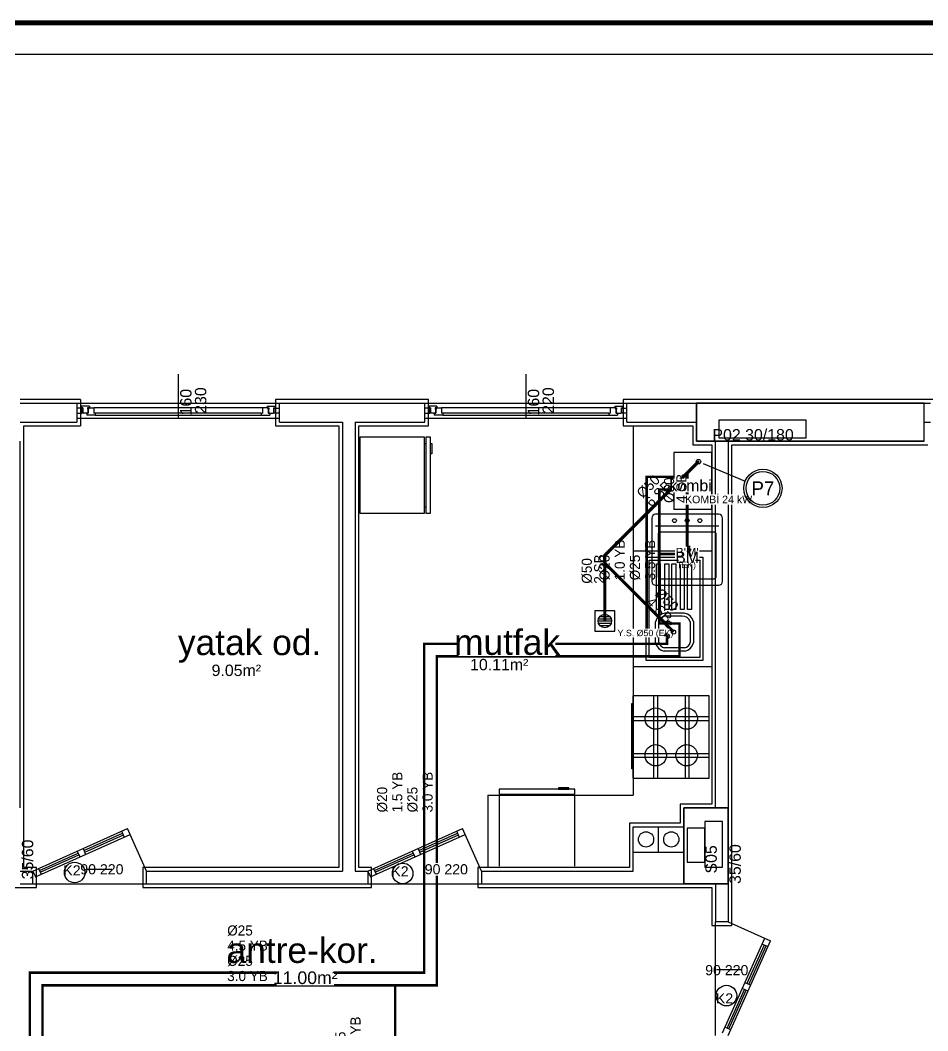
# Model space of a CAD drawing. Header units: centimetres. Extents: x -3962 to 31822, y -2 to 2802.
# Drawn here: x 10860 to 11578, y 2003 to 2802 of the extents above; entities that cross this region are included whole.
import ezdxf
from ezdxf.enums import TextEntityAlignment as Align

# ---------------------------------------------------------------- set-up
doc = ezdxf.new("R2010")
doc.units = ezdxf.units.CM
doc.linetypes.add('BASMA HATTI', pattern=[31, 25, -6])
doc.linetypes.add('PISSU HATTI', pattern=[26, 20, -6])
for name, color, linetype in [('ROTAS-CIHAZ', 135, 'CONTINUOUS'), ('ROTAS-MIMARI', 8, 'CONTINUOUS'), ('ROTAS-MIMARI-KOLON', 8, 'CONTINUOUS'), ('ROTAS-MIMARI-YAZI', 8, 'CONTINUOUS'), ('ROTAS-PAFTA', 7, 'CONTINUOUS'), ('ROTAS-PISSU-BORU-TAVANDAN', 6, 'PISSU HATTI'), ('ROTAS-PISSU-KOLONNO', 211, 'CONTINUOUS'), ('ROTAS-SICAKSU-BORU', 1, 'BASMA HATTI'), ('ROTAS-SOGUKSU-BORU', 5, 'CONTINUOUS'), ('ROTAS-TEFRIS', 15, 'CONTINUOUS')]:
    doc.layers.add(name, color=color, linetype=linetype)
doc.styles.add('ROTAS', font='arial.ttf')

# ---------------------------------------------------------------- blocks, each defined once
blk = doc.blocks.new('ROTAS-PIS-SU-CAP-SB')
for tag, p in [('PSCP_001', (0.833, 1.29)), ('PS_001', (0.833, 0.066))]:
    blk.add_attdef(tag, p, '', height=1)
blk = doc.blocks.new('ROTAS-YER-SUZGECI-PLAN')
for p, q in [((-6.67, 0), (6.67, 0)), ((-6.27, 2.27), (6.27, 2.27)), ((-4.89, 4.53), (4.89, 4.53)), ((-6.27, -2.27), (6.27, -2.27)), ((-4.89, -4.53), (4.89, -4.53))]:
    blk.add_line(p, q)
blk.add_lwpolyline([(-10, -10), (10, -10), (10, 10), (-10, 10)], close=True)
blk.add_circle((0, 0), 6.67)
blk = doc.blocks.new('ROTAS-PIS-SU-KOLON')
h = blk.add_hatch(color=256)
h.dxf.hatch_style = 1
h.paths.add_polyline_path([(1.5, 0), (1.5, 0.4), (1.3, 0.8), (1.1, 1.1), (0.8, 1.3), (0.4, 1.5), (0, 1.5), (-0.4, 1.5), (-0.8, 1.3), (-1.1, 1.1), (-1.3, 0.8), (-1.5, 0.4), (-1.5, 0), (-1.5, -0.4), (-1.3, -0.8), (-1.1, -1.1), (-0.8, -1.3), (-0.4, -1.5), (0, -1.5), (0.4, -1.5), (0.8, -1.3), (1.1, -1.1), (1.3, -0.8), (1.5, -0.4)])
blk.add_circle((0, 0), 3.5)
blk = doc.blocks.new('ROTAS-KURESEL-VANA')
for p, q in [((0, 3.1), (0, 8)), ((0, 8), (5.4, 8))]:
    blk.add_line(p, q)
for points in [[(-9, 5.8), (-9, -5), (0, 0.4)], [(9, 5.8), (9, -5), (0, 0.4)]]:
    blk.add_lwpolyline(points, close=True)
blk.add_circle((0, 0.4), 2.71)
blk.add_attdef('CAP', text='', height=10).set_placement((-1.1, 0), align=Align.CENTER)
blk = doc.blocks.new('ROTAS-TEMIZ-SU-CAP-MB')
for tag, p in [('SOCP_001', (0.833, 4.917)), ('SO_001', (0.833, 3.417)), ('SCCP_001', (0.833, 1.917)), ('SC_001', (0.833, 0.417))]:
    blk.add_attdef(tag, p, '', height=1)
blk = doc.blocks.new('ROTAS-KOLON-NO-PIS-SU')
for radius in [27.5, 24.3]:
    blk.add_circle((0, 0), radius)
blk.add_attdef('K', text='', height=20).set_placement((0, 0), align=Align.MIDDLE_CENTER)

msp = doc.modelspace()

# ---------------------------------------------------------------- linework, layer by layer
at = {"layer": 'ROTAS-MIMARI'}
for p, q in [((10985.41, 2522.15), (10985.41, 2487.42)), ((11260.41, 2522.15), (11260.41, 2487.42)), ((10908.23, 2502.24), (10860.41, 2502.24)), ((10908.41, 2481.24), (10908.41, 2502.24)), ((11183.41, 2502.24), (11062.41, 2502.24)), ((11062.41, 2502.24), (11062.41, 2481.24)), ((11183.41, 2481.24), (11183.41, 2502.24)), ((11395.41, 2502.24), (11337.41, 2502.24)), ((11337.41, 2502.24), (11337.41, 2481.24)), ((11575.41, 2502.24), (11395.41, 2502.24)), ((11583.41, 2502.24), (11575.41, 2502.24)), ((10860.41, 2499.24), (10905.23, 2499.24)), ((10905.41, 2484.24), (10905.41, 2499.24)), ((10905.41, 2484.24), (10905.41, 2499.24)), ((10905.41, 2499.24), (11065.41, 2499.24)), ((10909.41, 2495.23), (10905.41, 2495.23)), ((10908.71, 2496.83), (10908.71, 2495.43)), ((10915.11, 2496.83), (10908.71, 2496.83)), ((10909.91, 2495.43), (10908.71, 2495.43)), ((10909.41, 2491.23), (10909.41, 2495.23)), ((10909.91, 2495.43), (10909.91, 2491.23)), ((10913.61, 2495.43), (10913.61, 2494.43)), ((10915.11, 2495.43), (10913.61, 2495.43)), ((10913.91, 2494.43), (10913.61, 2494.43)), ((10913.91, 2494.43), (10913.91, 2491.23)), ((10914.21, 2495.43), (10918.61, 2495.43)), ((10914.21, 2495.43), (10914.21, 2494.93)), ((10914.51, 2494.93), (10914.21, 2494.93)), ((10914.51, 2494.43), (10914.21, 2494.43)), ((10914.21, 2494.43), (10914.21, 2491.23)), ((10914.51, 2494.93), (10914.51, 2494.43)), ((10915.11, 2496.83), (10915.11, 2495.43)), ((11052.21, 2495.43), (10918.61, 2495.43)), ((10918.61, 2495.43), (10918.61, 2491.23)), ((11056.61, 2495.43), (11052.21, 2495.43)), ((11052.21, 2495.43), (11052.21, 2491.23)), ((11055.71, 2496.83), (11055.71, 2495.43)), ((11055.71, 2496.83), (11062.11, 2496.83)), ((11055.71, 2495.43), (11057.21, 2495.43)), ((11056.31, 2494.93), (11056.61, 2494.93)), ((11056.31, 2494.93), (11056.31, 2494.43)), ((11056.31, 2494.43), (11056.61, 2494.43)), ((11056.61, 2495.43), (11056.61, 2494.93)), ((11056.61, 2494.43), (11056.61, 2491.23)), ((11056.91, 2494.43), (11056.91, 2491.23)), ((11056.91, 2494.43), (11057.21, 2494.43)), ((11057.21, 2495.43), (11057.21, 2494.43)), ((11060.91, 2495.43), (11060.91, 2491.23)), ((11060.91, 2495.43), (11062.11, 2495.43)), ((11061.41, 2495.23), (11065.41, 2495.23)), ((11061.41, 2491.23), (11061.41, 2495.23)), ((11062.11, 2496.83), (11062.11, 2495.43)), ((11065.41, 2499.24), (11180.41, 2499.24)), ((11065.41, 2484.24), (11065.41, 2499.24)), ((11180.41, 2484.24), (11180.41, 2499.24)), ((11180.41, 2484.24), (11180.41, 2499.24)), ((11180.41, 2499.24), (11340.41, 2499.24)), ((11184.41, 2495.23), (11180.41, 2495.23)), ((11183.71, 2496.83), (11183.71, 2495.43)), ((11190.11, 2496.83), (11183.71, 2496.83)), ((11184.91, 2495.43), (11183.71, 2495.43)), ((11184.41, 2491.23), (11184.41, 2495.23)), ((11184.91, 2495.43), (11184.91, 2491.23)), ((11188.61, 2495.43), (11188.61, 2494.43)), ((11190.11, 2495.43), (11188.61, 2495.43)), ((11188.91, 2494.43), (11188.61, 2494.43)), ((11188.91, 2494.43), (11188.91, 2491.23)), ((11189.21, 2495.43), (11193.61, 2495.43)), ((11189.21, 2495.43), (11189.21, 2494.93)), ((11189.51, 2494.93), (11189.21, 2494.93)), ((11189.51, 2494.43), (11189.21, 2494.43)), ((11189.21, 2494.43), (11189.21, 2491.23)), ((11189.51, 2494.93), (11189.51, 2494.43)), ((11190.11, 2496.83), (11190.11, 2495.43)), ((11327.21, 2495.43), (11193.61, 2495.43)), ((11193.61, 2495.43), (11193.61, 2491.23)), ((11331.61, 2495.43), (11327.21, 2495.43)), ((11327.21, 2495.43), (11327.21, 2491.23)), ((11330.71, 2496.83), (11330.71, 2495.43)), ((11330.71, 2496.83), (11337.11, 2496.83)), ((11330.71, 2495.43), (11332.21, 2495.43)), ((11331.31, 2494.93), (11331.61, 2494.93)), ((11331.31, 2494.93), (11331.31, 2494.43)), ((11331.31, 2494.43), (11331.61, 2494.43)), ((11331.61, 2495.43), (11331.61, 2494.93)), ((11331.61, 2494.43), (11331.61, 2491.23)), ((11331.91, 2494.43), (11331.91, 2491.23)), ((11331.91, 2494.43), (11332.21, 2494.43)), ((11332.21, 2495.43), (11332.21, 2494.43)), ((11335.91, 2495.43), (11335.91, 2491.23)), ((11335.91, 2495.43), (11337.11, 2495.43)), ((11336.41, 2495.23), (11340.41, 2495.23)), ((11336.41, 2491.23), (11336.41, 2495.23)), ((11337.11, 2496.83), (11337.11, 2495.43)), ((11340.41, 2499.24), (11395.41, 2499.24)), ((11340.41, 2484.24), (11340.41, 2499.24)), ((11340.41, 2484.24), (11340.41, 2499.24)), ((11575.41, 2499.24), (11580.41, 2499.24)), ((10905.41, 2491.23), (10909.41, 2491.23)), ((10905.41, 2487.42), (11065.41, 2487.42)), ((10913.91, 2491.23), (10909.91, 2491.23)), ((10913.01, 2491.23), (10914.21, 2491.23)), ((10913.01, 2491.23), (10913.01, 2489.83)), ((10919.81, 2489.83), (10913.01, 2489.83)), ((10919.81, 2491.23), (10918.61, 2491.23)), ((11051.01, 2491.23), (10919.81, 2491.23)), ((10919.81, 2491.23), (10919.81, 2489.83)), ((10919.81, 2489.83), (11051.01, 2489.83)), ((11051.01, 2491.23), (11051.01, 2489.83)), ((11051.01, 2491.23), (11052.21, 2491.23)), ((11051.01, 2489.83), (11057.81, 2489.83)), ((11057.81, 2491.23), (11056.61, 2491.23)), ((11056.91, 2491.23), (11060.91, 2491.23)), ((11057.81, 2491.23), (11057.81, 2489.83)), ((11065.41, 2491.23), (11061.41, 2491.23)), ((11180.41, 2491.23), (11184.41, 2491.23)), ((11180.41, 2487.42), (11340.41, 2487.42)), ((11188.91, 2491.23), (11184.91, 2491.23)), ((11188.01, 2491.23), (11189.21, 2491.23)), ((11188.01, 2491.23), (11188.01, 2489.83)), ((11194.81, 2489.83), (11188.01, 2489.83)), ((11194.81, 2491.23), (11193.61, 2491.23)), ((11326.01, 2491.23), (11194.81, 2491.23)), ((11194.81, 2491.23), (11194.81, 2489.83)), ((11194.81, 2489.83), (11326.01, 2489.83)), ((11326.01, 2491.23), (11326.01, 2489.83)), ((11326.01, 2491.23), (11327.21, 2491.23)), ((11326.01, 2489.83), (11332.81, 2489.83)), ((11332.81, 2491.23), (11331.61, 2491.23)), ((11331.91, 2491.23), (11335.91, 2491.23)), ((11332.81, 2491.23), (11332.81, 2489.83)), ((11340.41, 2491.23), (11336.41, 2491.23)), ((10860.41, 2484.24), (10905.23, 2484.24)), ((10863.41, 2481.24), (10908.23, 2481.24)), ((10863.41, 2466.24), (10863.41, 2481.24)), ((11062.41, 2481.24), (11112.41, 2481.24)), ((11065.41, 2484.24), (11115.41, 2484.24)), ((11112.41, 2481.24), (11112.41, 2132.24)), ((11115.41, 2484.24), (11115.41, 2129.24)), ((11125.41, 2484.24), (11125.41, 2129.24)), ((11125.41, 2484.24), (11180.41, 2484.24)), ((11128.41, 2132.24), (11128.41, 2481.24)), ((11128.41, 2481.24), (11183.41, 2481.24)), ((11337.41, 2481.24), (11392.41, 2481.24)), ((11340.41, 2484.24), (11395.41, 2484.24)), ((11345.41, 2481.24), (11345.41, 2189.24)), ((11392.41, 2481.24), (11392.41, 2466.24)), ((11575.41, 2484.24), (11580.41, 2484.24)), ((10860.41, 2179.24), (10860.41, 2469.24)), ((11180.22, 2472.23), (11129.07, 2472.23)), ((11129.07, 2472.23), (11129.07, 2412.23)), ((11180.22, 2412.23), (11180.22, 2472.23)), ((11181.21, 2472.23), (11181.2, 2412.23)), ((11185.06, 2472.23), (11181.21, 2472.23)), ((11185.05, 2412.23), (11185.06, 2472.23)), ((11410.41, 2469.24), (11400.41, 2469.24)), ((11410.41, 2179.24), (11410.41, 2469.24)), ((11420.41, 2469.24), (11420.41, 2179.24)), ((10863.41, 2177.24), (10863.41, 2466.24)), ((11180.22, 2467.23), (11181.21, 2467.23)), ((11185.05, 2467.46), (11186.14, 2467.46)), ((11185.05, 2459.15), (11185.05, 2467.46)), ((11186.14, 2467.46), (11186.14, 2459.15)), ((11392.41, 2466.24), (11397.41, 2466.24)), ((11397.41, 2466.24), (11407.41, 2466.24)), ((11407.41, 2466.24), (11407.41, 2182.24)), ((11423.41, 2179.24), (11423.41, 2466.24)), ((11423.41, 2466.24), (11578.41, 2466.24)), ((11186.14, 2459.15), (11185.05, 2459.15)), ((11377.41, 2460.15), (11377.41, 2415.15)), ((11407.41, 2460.15), (11377.41, 2460.15)), ((11407.41, 2415.15), (11407.41, 2460.15)), ((11376.12, 2435.16), (11376.12, 2440.15)), ((11376.12, 2440.15), (11377.41, 2440.15)), ((11377.41, 2435.16), (11376.12, 2435.16)), ((11180.22, 2417.23), (11181.2, 2417.23)), ((11407.41, 2415.15), (11377.41, 2415.15)), ((11129.07, 2412.23), (11180.22, 2412.23)), ((11181.2, 2412.23), (11185.05, 2412.23)), ((11345.41, 2382.54), (11407.41, 2382.54)), ((11355.49, 2295.73), (11355.49, 2377.54)), ((11355.49, 2377.54), (11400.49, 2377.54)), ((11357.99, 2298.23), (11357.99, 2375.04)), ((11357.99, 2375.04), (11397.99, 2375.04)), ((11397.99, 2375.04), (11397.99, 2298.23)), ((11400.49, 2377.54), (11400.49, 2295.73)), ((11363.7, 2336.15), (11363.7, 2372.18)), ((11363.7, 2372.18), (11366.7, 2372.18)), ((11366.7, 2372.18), (11366.7, 2336.15)), ((11370.45, 2336.15), (11370.45, 2372.18)), ((11370.45, 2372.18), (11373.45, 2372.18)), ((11373.45, 2372.18), (11373.45, 2336.15)), ((11376.01, 2336.15), (11376.01, 2372.18)), ((11376.01, 2372.18), (11379.01, 2372.18)), ((11379.01, 2372.18), (11379.01, 2336.15)), ((11382.75, 2336.15), (11382.75, 2372.18)), ((11382.75, 2372.18), (11385.75, 2372.18)), ((11385.75, 2372.18), (11385.75, 2336.15)), ((11388.32, 2336.15), (11388.32, 2372.18)), ((11388.32, 2372.18), (11391.32, 2372.18)), ((11391.32, 2372.18), (11391.32, 2336.15)), ((11366.7, 2336.15), (11363.7, 2336.15)), ((11385.72, 2333.22), (11370.3, 2333.22)), ((11373.45, 2336.15), (11370.45, 2336.15)), ((11379.01, 2336.15), (11376.01, 2336.15)), ((11385.75, 2336.15), (11382.75, 2336.15)), ((11391.32, 2336.15), (11388.32, 2336.15)), ((11362.99, 2310.02), (11362.99, 2326.39)), ((11365.49, 2310.26), (11365.49, 2326.15)), ((11384, 2330.72), (11370.3, 2330.72)), ((11390.49, 2326.33), (11390.49, 2310.07)), ((11392.99, 2326.62), (11392.99, 2309.79)), ((11386.09, 2303.23), (11369.94, 2303.23)), ((11385.87, 2305.73), (11370.15, 2305.73)), ((11400.49, 2295.73), (11355.49, 2295.73)), ((11397.99, 2298.23), (11357.99, 2298.23)), ((11407.41, 2290.73), (11345.41, 2290.73)), ((11344.12, 2220), (11344.13, 2261.76)), ((11344.13, 2261.76), (11345.42, 2261.76)), ((11345.41, 2202.86), (11345.42, 2267.86)), ((11405.42, 2267.86), (11345.42, 2267.86)), ((11361.51, 2267.86), (11361.5, 2202.86)), ((11364.51, 2267.86), (11364.5, 2202.86)), ((11386.32, 2267.86), (11386.32, 2202.86)), ((11389.32, 2267.86), (11389.32, 2202.86)), ((11405.41, 2202.86), (11405.42, 2267.86)), ((11345.41, 2251.43), (11405.41, 2251.44)), ((11345.41, 2248.43), (11405.41, 2248.44)), ((11345.41, 2222.29), (11405.41, 2222.28)), ((11344.12, 2210), (11344.12, 2220)), ((11345.41, 2219.29), (11405.41, 2219.28)), ((11345.41, 2210), (11344.12, 2210)), ((11345.41, 2202.86), (11405.41, 2202.86)), ((11230.41, 2189.24), (11345.41, 2189.24)), ((11230.41, 2189.24), (11230.41, 2132.24)), ((11239.23, 2189.24), (11239.22, 2133.08)), ((11299.23, 2194.06), (11239.23, 2194.07)), ((11239.23, 2194.07), (11239.23, 2190.22)), ((11239.23, 2190.22), (11299.23, 2190.21)), ((11299.23, 2189.23), (11239.23, 2189.24)), ((11244.23, 2189.24), (11244.23, 2190.22)), ((11294.46, 2195.15), (11286.15, 2195.15)), ((11286.15, 2195.15), (11286.15, 2194.07)), ((11286.15, 2194.07), (11294.46, 2194.07)), ((11294.23, 2189.23), (11294.23, 2190.21)), ((11294.46, 2194.07), (11294.46, 2195.15)), ((11299.22, 2133.08), (11299.23, 2189.23)), ((11299.23, 2190.21), (11299.23, 2194.06)), ((11407.41, 2182.24), (11382.41, 2182.24)), ((11382.41, 2182.24), (11382.41, 2167.24)), ((10863.41, 2132.24), (10863.41, 2177.24)), ((11423.41, 2119.24), (11423.41, 2179.24)), ((11382.41, 2167.24), (11342.41, 2167.24)), ((11342.41, 2167.24), (11342.41, 2164.24)), ((10870.41, 2129.24), (10945.29, 2162.88)), ((10872.46, 2124.68), (10947.34, 2158.32)), ((10910.8, 2145.6), (10941.4, 2159.35)), ((10911.45, 2144.16), (10942.05, 2157.91)), ((10942.78, 2156.27), (10940.73, 2160.83)), ((10960.41, 2129.24), (10945.29, 2162.88)), ((11135.41, 2129.24), (11210.29, 2162.88)), ((11137.46, 2124.68), (11212.34, 2158.32)), ((11175.8, 2145.6), (11206.4, 2159.35)), ((11176.45, 2144.16), (11207.05, 2157.91)), ((11207.78, 2156.27), (11205.73, 2160.83)), ((11225.41, 2129.24), (11210.29, 2162.88)), ((11342.41, 2164.24), (11342.41, 2132.24)), ((11345.41, 2129.24), (11345.41, 2164.24)), ((11345.41, 2164.24), (11385.41, 2164.24)), ((11345.41, 2164.24), (11385.41, 2164.24)), ((11345.41, 2164.24), (11385.41, 2164.24)), ((11345.41, 2164.24), (11385.41, 2164.24)), ((11345.41, 2164.24), (11385.41, 2164.24)), ((11365.41, 2144.24), (11365.41, 2164.24)), ((10875.64, 2129.8), (10906.24, 2143.55)), ((10876.29, 2128.36), (10906.89, 2142.11)), ((10905.57, 2145.03), (10907.62, 2140.47)), ((10910.13, 2147.08), (10912.18, 2142.52)), ((11140.64, 2129.8), (11171.24, 2143.55)), ((11141.29, 2128.36), (11171.89, 2142.11)), ((11170.57, 2145.03), (11172.62, 2140.47)), ((11175.13, 2147.08), (11177.18, 2142.52)), ((11345.41, 2144.24), (11385.41, 2144.24)), ((11345.41, 2144.24), (11385.41, 2144.24)), ((10860.41, 2129.24), (10870.41, 2129.24)), ((10873.41, 2132.24), (10863.41, 2132.24)), ((10870.41, 2119.24), (10870.41, 2129.24)), ((10870.41, 2129.24), (10872.46, 2124.68)), ((10873.41, 2116.24), (10873.41, 2132.24)), ((10874.97, 2131.29), (10877.02, 2126.72)), ((10913.62, 2130.85), (10932.94, 2130.85)), ((11112.41, 2132.24), (10957.41, 2132.24)), ((10957.41, 2132.24), (10957.41, 2116.24)), ((10960.41, 2129.24), (11115.41, 2129.24)), ((10960.41, 2119.24), (10960.41, 2129.24)), ((11125.41, 2129.24), (11135.41, 2129.24)), ((11138.41, 2132.24), (11128.41, 2132.24)), ((11135.41, 2129.24), (11135.41, 2119.24)), ((11135.41, 2129.24), (11137.46, 2124.68)), ((11138.41, 2116.24), (11138.41, 2132.24)), ((11139.97, 2131.29), (11142.02, 2126.72)), ((11186.1, 2130.85), (11205.42, 2130.85)), ((11342.41, 2132.24), (11222.41, 2132.24)), ((11222.41, 2132.24), (11222.41, 2116.24)), ((11225.41, 2129.24), (11345.41, 2129.24)), ((11225.41, 2129.24), (11225.41, 2119.24)), ((10860.41, 2119.24), (10870.41, 2119.24)), ((10870.41, 2119.24), (10960.41, 2119.24)), ((10960.41, 2119.24), (11135.41, 2119.24)), ((11135.41, 2119.24), (11225.41, 2119.24)), ((11225.41, 2119.24), (11385.41, 2119.24)), ((11410.41, 2119.24), (11410.41, 2089.24)), ((11420.41, 2119.24), (11420.41, 2089.24)), ((11423.41, 2086.24), (11423.41, 2119.24)), ((10812.41, 2116.24), (10873.41, 2116.24)), ((10957.41, 2116.24), (11138.41, 2116.24)), ((11222.41, 2116.24), (11382.41, 2116.24)), ((11382.41, 2116.24), (11407.41, 2116.24)), ((11407.41, 2116.24), (11407.41, 2086.24)), ((11407.41, 2086.24), (11423.41, 2086.24)), ((11420.41, 2089.24), (11410.41, 2089.24)), ((11410.41, 1999.24), (11410.41, 2089.24)), ((11420.41, 2089.24), (11454.06, 2074.12)), ((11415.85, 2001.29), (11449.5, 2076.17)), ((11420.41, 1999.24), (11454.06, 2074.12)), ((11435.34, 2040.27), (11449.08, 2070.87)), ((11436.78, 2039.62), (11450.52, 2070.22)), ((11447.45, 2071.61), (11452.01, 2069.56)), ((11430.63, 2051.09), (11411.31, 2051.09)), ((11438.26, 2038.96), (11433.7, 2041.01)), ((11419.54, 2005.11), (11433.29, 2035.71)), ((11420.98, 2004.46), (11434.73, 2035.06)), ((11436.21, 2034.4), (11431.65, 2036.45)), ((11422.46, 2003.8), (11417.9, 2005.85))]:
    msp.add_line(p, q, dxfattribs=at)
for points in [[(11575.41, 2469.24), (11395.41, 2469.24), (11395.41, 2499.24)], [(11395.41, 2499.24), (11575.41, 2499.24)], [(11575.41, 2469.24), (11575.41, 2499.24)], [(11370.3, 2333.22), (11367.7, 2332.49), (11365.51, 2331.02), (11363.89, 2328.94), (11362.99, 2326.39)], [(11392.99, 2326.62), (11392.05, 2329.09), (11390.43, 2331.1), (11388.27, 2332.52), (11385.72, 2333.22)], [(11370.58, 2330.74), (11368.8, 2330.25), (11367.29, 2329.26), (11366.16, 2327.86), (11365.49, 2326.15)], [(11390.49, 2326.33), (11389.58, 2328.3), (11388.08, 2329.77), (11386.16, 2330.61), (11384, 2330.72)], [(11362.99, 2310.02), (11363.85, 2307.55), (11365.38, 2305.52), (11367.45, 2304.03), (11369.94, 2303.23)], [(11365.49, 2310.26), (11366.1, 2308.64), (11367.14, 2307.3), (11368.51, 2306.3), (11370.15, 2305.73)], [(11385.87, 2305.73), (11387.47, 2306.28), (11388.82, 2307.23), (11389.85, 2308.52), (11390.49, 2310.07)], [(11386.09, 2303.23), (11388.52, 2304.01), (11390.56, 2305.44), (11392.09, 2307.4), (11392.99, 2309.79)], [(11385.41, 2119.24), (11385.41, 2179.24)], [(11385.41, 2179.24), (11420.41, 2179.24)], [(11420.41, 2179.24), (11420.41, 2119.24)], [(11420.41, 2119.24), (11385.41, 2119.24)]]:
    msp.add_lwpolyline(points, dxfattribs=at)
for centre, radius in [((11377.22, 2318.34), 1.68), ((11363.19, 2249.86), 8.48), ((11387.64, 2249.86), 8.48), ((11363.19, 2220.86), 8.48), ((11387.64, 2220.86), 8.48), ((11355.47, 2154.35), 6.03), ((11375.47, 2154.35), 6.03), ((10903.48, 2128.16), 8.14), ((11162.96, 2127.41), 8.14), ((11419.1, 2030.84), 8.14)]:
    msp.add_circle(centre, radius, dxfattribs=at)
at = {"layer": 'ROTAS-MIMARI-KOLON'}
for points in [[(11575.41, 2499.24), (11395.41, 2499.24), (11395.41, 2469.24), (11575.41, 2469.24), (11575.41, 2499.24)], [(11413.08, 2471.75), (11482.06, 2471.75), (11482.06, 2485.72), (11413.08, 2485.72), (11413.08, 2471.75)], [(11420.41, 2179.24), (11385.41, 2179.24), (11385.41, 2119.24), (11420.41, 2119.24), (11420.41, 2179.24)], [(11416.05, 2132.49), (11416.05, 2168.61), (11402.08, 2168.61), (11402.08, 2132.49), (11416.05, 2132.49)], [(11401.99, 2136.21), (11401.99, 2163.23), (11388.03, 2163.23), (11388.03, 2136.21), (11401.99, 2136.21)]]:
    msp.add_lwpolyline(points, dxfattribs=at)
at = {"layer": 'ROTAS-PAFTA'}
for points, const_width in [([(10000, 0), (12500, 0), (12500, 2800), (10000, 2800)], 4), ([(10025, 25), (12475, 25), (12475, 2775), (10025, 2775)], 1)]:
    msp.add_lwpolyline(points, close=True, dxfattribs=dict(at, const_width=const_width))
at = {"layer": 'ROTAS-PISSU-BORU-TAVANDAN', "const_width": 2.5}
for points in [[(11387.99, 2443.99), (11397, 2453)], [(11322.91, 2372.66), (11322.91, 2378.91), (11387.99, 2443.99)], [(11387.99, 2383.34), (11387.99, 2443.99)], [(11322.91, 2327.02), (11322.91, 2372.66)], [(11377.22, 2318.34), (11322.91, 2372.66)]]:
    msp.add_lwpolyline(points, dxfattribs=at)
at = {"layer": 'ROTAS-PISSU-KOLONNO'}
msp.add_line((11400.7, 2451.47), (11433.96, 2437.69), dxfattribs=at)
at = {"layer": 'ROTAS-SICAKSU-BORU', "const_width": 2}
msp.add_lwpolyline([(11377, 2441), (11356, 2441), (11356, 2315), (11372, 2315), (11372, 2309), (11180, 2309), (11180, 2049), (10868, 2049), (10868, 1997)], dxfattribs=at)
at = {"layer": 'ROTAS-SOGUKSU-BORU', "const_width": 2}
for points in [[(11377, 2431), (11366, 2431), (11366, 2325), (11382, 2325), (11382, 2299), (11190, 2299), (11190, 2039), (10878, 2039), (10878, 1987)], [(11389, 2384), (11389, 2380), (11366, 2380)], [(11205, 1912), (11157, 1912), (11157, 2039)]]:
    msp.add_lwpolyline(points, dxfattribs=at)
at = {"layer": 'ROTAS-TEFRIS'}
msp.add_line((11362.99, 2402.34), (11412.99, 2402.34), dxfattribs=at)
for points in [[(11412.99, 2355.34), (11414.14, 2355.57), (11415.11, 2356.22), (11415.76, 2357.2), (11415.99, 2358.34), (11415.99, 2408.34), (11415.76, 2409.49), (11415.11, 2410.47), (11414.14, 2411.12), (11412.99, 2411.34), (11362.99, 2411.34), (11361.84, 2411.12), (11360.87, 2410.47), (11360.22, 2409.49), (11359.99, 2408.34), (11359.99, 2358.34), (11360.22, 2357.2), (11360.87, 2356.22), (11361.84, 2355.57), (11362.99, 2355.34)], [(11408.99, 2360.34), (11409.75, 2360.5), (11410.4, 2360.93), (11410.84, 2361.58), (11410.99, 2362.34), (11410.99, 2395.34), (11410.84, 2396.11), (11410.4, 2396.76), (11409.75, 2397.19), (11408.99, 2397.34), (11366.99, 2397.34), (11366.22, 2397.19), (11365.57, 2396.76), (11365.14, 2396.11), (11364.99, 2395.34), (11364.99, 2362.34), (11365.14, 2361.58), (11365.57, 2360.93), (11366.22, 2360.5), (11366.99, 2360.34)]]:
    msp.add_lwpolyline(points, close=True, dxfattribs=at)
for centre in [(11377.99, 2406.34), (11387.99, 2406.34), (11397.99, 2406.34)]:
    msp.add_circle(centre, 1.5, dxfattribs=at)

# ---------------------------------------------------------------- block references
at = {"layer": 'ROTAS-TEFRIS', "xscale": 0.5, "yscale": 0.5}
msp.add_blockref('ROTAS-PIS-SU-KOLON', (11397, 2453), dxfattribs=at)
at = {"layer": 'ROTAS-TEFRIS'}
ref = msp.add_blockref('ROTAS-KOLON-NO-PIS-SU', (11447.93, 2431.9), dxfattribs=dict(at, xscale=0.55, yscale=0.55))
ref.add_attrib('K', 'P7', dxfattribs={"height": 11}).set_placement((11447.93, 2431.9), align=Align.MIDDLE_CENTER)
ref = msp.add_blockref('ROTAS-TEMIZ-SU-CAP-MB', (11366, 2352.5), dxfattribs=dict(at, xscale=8, yscale=8, rotation=90))
ref.add_attrib('SCCP_001', 'Ø25', (11350.67, 2359.17), dxfattribs={"height": 8, "rotation": 90})
ref.add_attrib('SC_001', '3.5 YB', (11362.67, 2359.17), dxfattribs={"height": 8, "rotation": 90})
ref.add_attrib('SO_001', '1.0 YB', (11338.67, 2359.17), dxfattribs={"height": 8, "rotation": 90})
ref.add_attrib('SOCP_001', 'Ø20', (11326.67, 2359.17), dxfattribs={"height": 8, "rotation": 90})
ref = msp.add_blockref('ROTAS-PIS-SU-CAP-SB', (11322.91, 2349.84), dxfattribs=dict(at, xscale=8, yscale=8, rotation=90))
ref.add_attrib('PSCP_001', 'Ø50', (11312.59, 2356.5), dxfattribs={"height": 8, "rotation": 90})
ref.add_attrib('PS_001', '2 SB', (11322.39, 2356.5), dxfattribs={"height": 8, "rotation": 90})
ref = msp.add_blockref('ROTAS-PIS-SU-CAP-SB', (11350.07, 2345.5), dxfattribs=dict(at, xscale=8, yscale=8, rotation=-44.999999999984624))
ref.add_attrib('PSCP_001', 'Ø50', (11362.08, 2348.08), dxfattribs={"height": 8, "rotation": 315})
ref.add_attrib('PS_001', '4 SB', (11355.15, 2341.16), dxfattribs={"height": 8, "rotation": 315})
ref = msp.add_blockref('ROTAS-TEMIZ-SU-CAP-MB', (11190, 2169), dxfattribs=dict(at, xscale=8, yscale=8, rotation=90))
ref.add_attrib('SCCP_001', 'Ø25', (11174.67, 2175.67), dxfattribs={"height": 8, "rotation": 90})
ref.add_attrib('SC_001', '3.0 YB', (11186.67, 2175.67), dxfattribs={"height": 8, "rotation": 90})
ref.add_attrib('SO_001', '1.5 YB', (11162.67, 2175.67), dxfattribs={"height": 8, "rotation": 90})
ref.add_attrib('SOCP_001', 'Ø20', (11150.67, 2175.67), dxfattribs={"height": 8, "rotation": 90})
ref = msp.add_blockref('ROTAS-TEMIZ-SU-CAP-MB', (11017.5, 2039), dxfattribs=dict(at, xscale=8, yscale=8))
ref.add_attrib('SCCP_001', 'Ø25', (11024.17, 2054.33), dxfattribs={"height": 8})
ref.add_attrib('SC_001', '3.0 YB', (11024.17, 2042.33), dxfattribs={"height": 8})
ref.add_attrib('SO_001', '4.5 YB', (11024.17, 2066.33), dxfattribs={"height": 8})
ref.add_attrib('SOCP_001', 'Ø25', (11024.17, 2078.33), dxfattribs={"height": 8})
ref = msp.add_blockref('ROTAS-TEMIZ-SU-CAP-MB', (11157, 1975.5), dxfattribs=dict(at, xscale=8, yscale=8, rotation=90))
ref.add_attrib('SO_001', '6.0 YB', (11129.67, 1982.17), dxfattribs={"height": 8, "rotation": 90})
ref.add_attrib('SOCP_001', 'Ø25', (11117.67, 1982.17), dxfattribs={"height": 8, "rotation": 90})

# ---------------------------------------------------------------- texts
at = {"layer": 'ROTAS-MIMARI-YAZI', "style": 'ROTAS'}
for s, p in [('160', (10991.44, 2500.02)), ('230', (11003.13, 2501.28)), ('160', (11266.44, 2500.02)), ('220', (11278.13, 2501.28)), ('35/60', (10866.21, 2138.49)), ('35/60', (11425.93, 2134.82)), ('S05', (11406.94, 2138.53))]:
    msp.add_text(s, height=9, rotation=90, dxfattribs=at).set_placement(p, align=Align.MIDDLE_CENTER)
for s, height, p in [('P02 30/180', 9, (11440.16, 2474.24)), ('yatak od.', 20, (11041.89, 2310.02)), ('9.05m²', 9, (11031.38, 2288)), ('K2', 8, (10901.35, 2129.85)), ('90 220', 8, (10925.03, 2130.71)), ('K2', 8, (11160.83, 2129.09)), ('antre-kor.', 20, (11083.45, 2066.67)), ('90 220', 8, (11419.36, 2050.96)), ('K2', 8, (11417.56, 2028.64))]:
    msp.add_text(s, height=height, dxfattribs=at).set_placement(p, align=Align.MIDDLE_CENTER)

# ---------------------------------------------------------------- next in the draw order: wipeouts: each hides what was drawn before it
for points in [[(11405.67, 2428.6), (11375.77, 2428.6), (11375.77, 2439.6), (11405.67, 2439.6)], [(11394.57, 2371.84), (11381.41, 2371.84), (11381.41, 2382.84), (11394.57, 2382.84)], [(11283.77, 2299.24), (11207.37, 2299.24), (11207.37, 2321.24), (11283.77, 2321.24)], [(11374.21, 2314.02), (11331.91, 2314.02), (11331.91, 2321.02), (11374.21, 2321.02)], [(11213.39, 2125.71), (11181.63, 2125.71), (11181.63, 2135.71), (11213.39, 2135.71)], [(11108.6, 2038.97), (11063.2, 2038.97), (11063.2, 2050.97), (11108.6, 2050.97)]]:
    msp.add_wipeout(points)

# ---------------------------------------------------------------- next in the draw order: block references
at = {"layer": 'ROTAS-TEFRIS'}
ref = msp.add_blockref('ROTAS-PIS-SU-CAP-SB', (11355.45, 2411.45), dxfattribs=dict(at, xscale=8, yscale=8, rotation=45.000000000012804))
ref.add_attrib('PSCP_001', 'Ø50', (11352.87, 2423.46), dxfattribs={"height": 8, "rotation": 45})
ref.add_attrib('PS_001', '6 SB', (11359.79, 2416.53), dxfattribs={"height": 8, "rotation": 45})
for name, p, xscale, yscale in [('ROTAS-YER-SUZGECI-PLAN', (11322.91, 2327.02), 0.8, 0.8), ('ROTAS-KURESEL-VANA', (11373, 2325), 0.22, 0.22)]:
    msp.add_blockref(name, p, dxfattribs=dict(at, xscale=xscale, yscale=yscale))
at = {"layer": 'ROTAS-TEFRIS', "xscale": 0.21999999999999997, "yscale": 0.21999999999999997, "rotation": -44.99999999999999}
msp.add_blockref('ROTAS-KURESEL-VANA', (11372, 2315), dxfattribs=at)

# ---------------------------------------------------------------- next in the draw order: texts
at = {"layer": 'ROTAS-CIHAZ', "style": 'ROTAS'}
msp.add_text('Y.S. Ø50 (EK)', height=5, dxfattribs=at).set_placement((11332.91, 2315.02))
at = {"layer": 'ROTAS-MIMARI-YAZI', "style": 'ROTAS'}
for s, height, p in [('mutfak', 20, (11245.57, 2310.24)), ('10.11m²', 9, (11239.34, 2292.53)), ('90 220', 8, (11197.51, 2130.71)), ('11.00m²', 10, (11085.9, 2044.97))]:
    msp.add_text(s, height=height, dxfattribs=at).set_placement(p, align=Align.MIDDLE_CENTER)

# ---------------------------------------------------------------- next in the draw order: wipeouts: each hides what was drawn before it
for points in [[(11428.26, 2419.1), (11385.34, 2419.1), (11385.34, 2427.1), (11428.26, 2427.1)], [(11397.67, 2376.84), (11378.31, 2376.84), (11378.31, 2385.84), (11397.67, 2385.84)]]:
    msp.add_wipeout(points)

# ---------------------------------------------------------------- next in the draw order: block references
at = {"layer": 'ROTAS-TEFRIS'}
ref = msp.add_blockref('ROTAS-PIS-SU-CAP-SB', (11387.99, 2413.67), dxfattribs=dict(at, xscale=8, yscale=8, rotation=90))
ref.add_attrib('PSCP_001', 'Ø50', (11377.67, 2420.33), dxfattribs={"height": 8, "rotation": 90})
ref.add_attrib('PS_001', '4 SB', (11387.47, 2420.33), dxfattribs={"height": 8, "rotation": 90})
at = {"layer": 'ROTAS-TEFRIS', "xscale": 0.22, "yscale": 0.22, "rotation": -90}
msp.add_blockref('ROTAS-KURESEL-VANA', (11389, 2384), dxfattribs=at)

# ---------------------------------------------------------------- next in the draw order: texts
at = {"layer": 'ROTAS-CIHAZ', "style": 'ROTAS'}
msp.add_text('KOMBİ 24 kW', height=6, dxfattribs=at).set_placement((11386.34, 2420.1))
for s, height, p in [("B'M'", 7, (11387.99, 2381.34)), ('(EK)', 5, (11387.99, 2371.34))]:
    msp.add_text(s, height=height, dxfattribs=at).set_placement(p, align=Align.MIDDLE_CENTER)
at = {"layer": 'ROTAS-MIMARI-YAZI', "style": 'ROTAS'}
msp.add_text('kombi', height=9, dxfattribs=at).set_placement((11390.72, 2434.1), align=Align.MIDDLE_CENTER)
at = {"layer": 'ROTAS-TEFRIS', "style": 'ROTAS'}
msp.add_text('BM', height=9, dxfattribs=at).set_placement((11387.99, 2377.34), align=Align.MIDDLE_CENTER)

doc.saveas('drawing.dxf')
